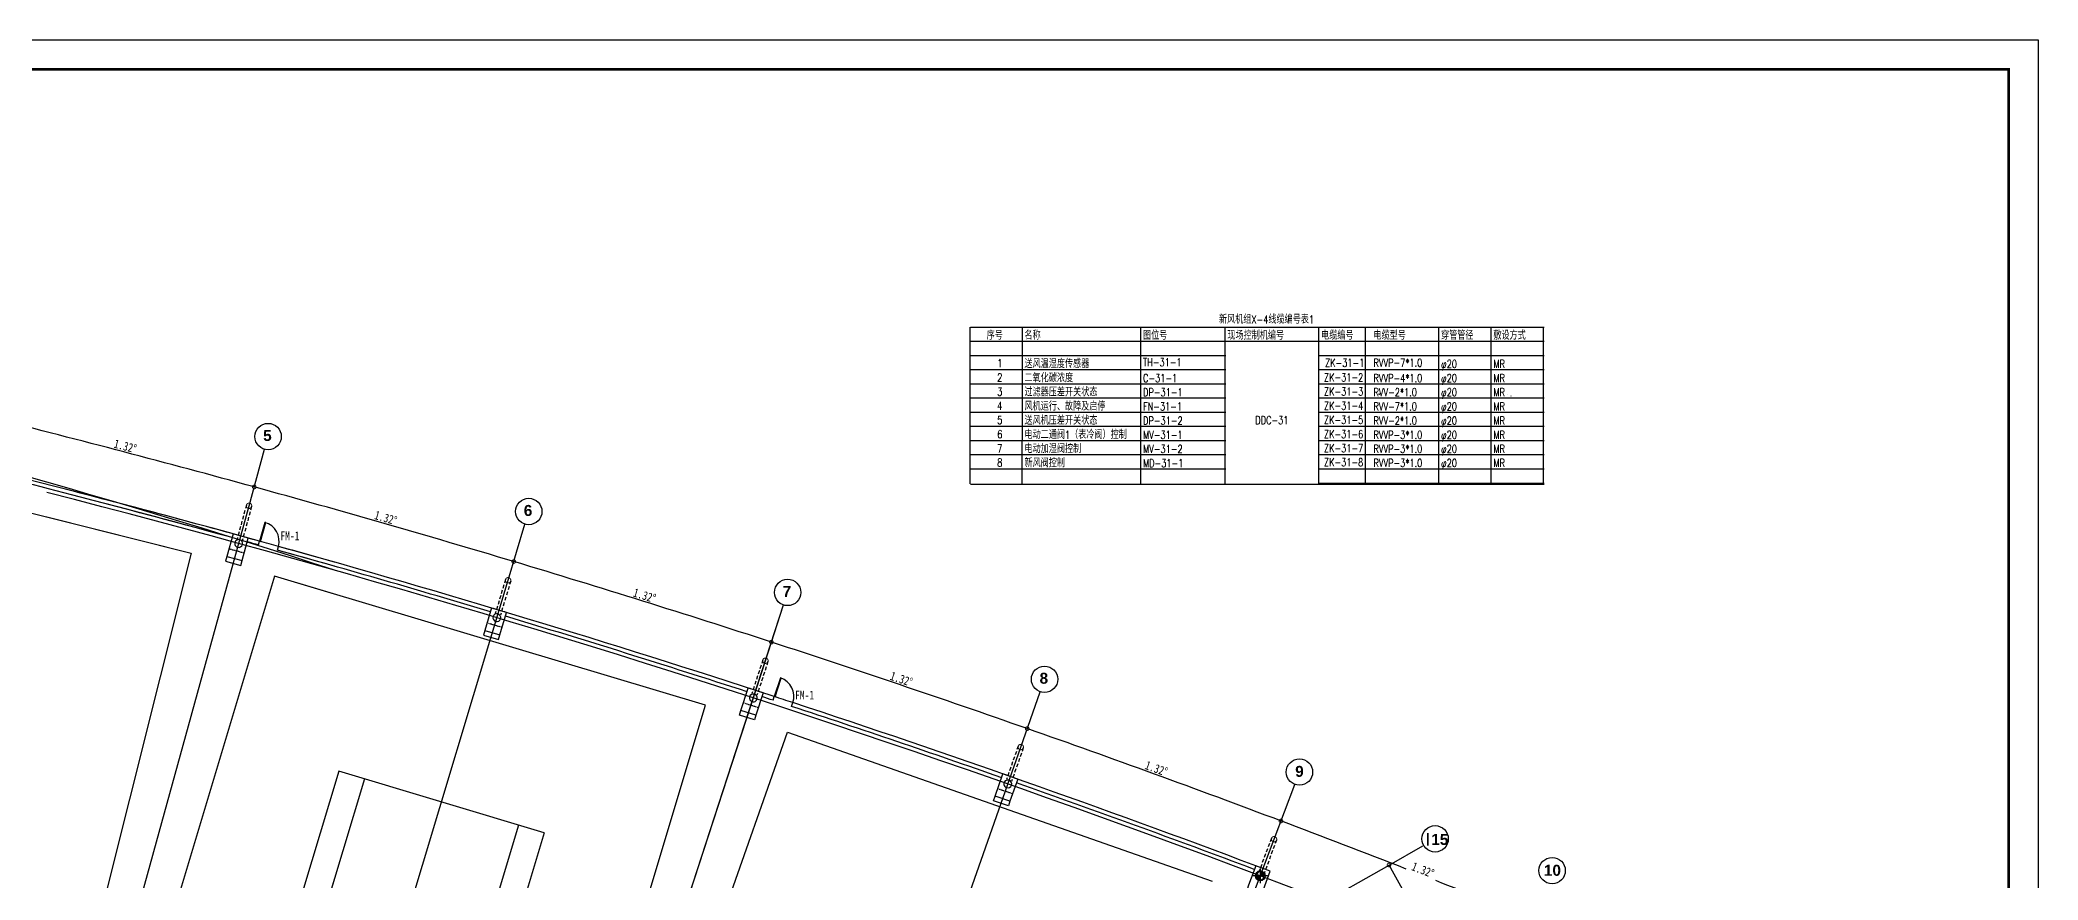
# Model space of a CAD drawing. Extents: x 24221263 to 48466785, y 43033036 to 86624613.
# Drawn here: x 24297473 to 24399613, y 43116209 to 43159186 of the extents above; entities that cross this region are included whole.
import ezdxf

# ---------------------------------------------------------------- set-up
doc = ezdxf.new("R2010")
doc.units = 0
doc.header["$MEASUREMENT"] = 0
doc.linetypes.add('HIDDEN', pattern=[9.525, 6.35, -3.175])
doc.layers.get('0').update_dxf_attribs({"linetype": 'CONTINUOUS'})
doc.layers.get('DEFPOINTS').update_dxf_attribs({"linetype": 'CONTINUOUS'})
for name, color, linetype in [('AC-W', 7, 'CONTINUOUS'), ('FRAME', 7, 'CONTINUOUS'), ('场地', 5, 'CONTINUOUS'), ('楼控', 1, 'CONTINUOUS'), ('门窗', 7, 'CONTINUOUS')]:
    doc.layers.add(name, color=color, linetype=linetype)
doc.styles.add('HZTXT', font='txt', dxfattribs={"width": 0.9, "bigfont": 'HZTXT'})
doc.styles.add('Q1', font='SimSun.ttf', dxfattribs={"width": 0.8, "height": 450})
doc.styles.add('Q200', font='SimSun.ttf', dxfattribs={"width": 0.8, "height": 450})
doc.styles.add('T-SG-01$0$Arial', font='ARIALBD.TTF')
doc.dimstyles.new('Q2', dxfattribs={"dimscale": 150, "dimtxt": 2.5, "dimasz": 2.5, "dimexe": 0, "dimexo": 0, "dimgap": 0.5, "dimtad": 1, "dimdec": 4, "dimdsep": 46, "dimtxsty": 'Q200', "dimblk1": 'DOTSMALL', "dimblk2": 'DOTSMALL', "dimsah": 1, "dimcen": 2.5, "dimadec": 0, "dimazin": 0, "dimtfac": 1, "dimtdec": 3, "dimtmove": 2, "dimatfit": 3, "dimldrblk": 'DOTSMALL', "dimfxl": 1, "dimtolj": 1, "dimtzin": 10, "dimarcsym": 0})

# ---------------------------------------------------------------- blocks, each defined once
blk = doc.blocks.new('_DOTSMALL')
at = {"color": 0, "linetype": 'ByBlock', "const_width": 0.5}
blk.add_lwpolyline([(-0.0625, 0, 1), (0.0625, 0, 1)], format="xyb", close=True, dxfattribs=at)
blk = doc.blocks.new('*D141')
at = {"color": 0, "linetype": 'ByBlock'}
blk.add_arc((24149392, 42558637), 599173, 74.60798, 75.92798, dxfattribs=at)
at = {"layer": 'DEFPOINTS', "color": 0, "linetype": 'ByBlock'}
for p in [(24295562, 43141769), (24294833, 43138859), (24303985, 43137523), (24308691, 43137282), (24308160, 43135354)]:
    blk.add_point(p, dxfattribs=at)
at = {"color": 0, "linetype": 'ByBlock', "xscale": 375, "yscale": 375, "zscale": 375}
for p, rotation in [((24295076, 43139829), 165.9279804356613), ((24308426, 43136318), 344.607980435412)]:
    blk.add_blockref('_DOTSMALL', p, dxfattribs=dict(at, rotation=rotation))
at = {"color": 0, "linetype": 'ByBlock', "insert": (24301837, 43138402), "char_height": 450, "attachment_point": 5, "rotation": 345.26798, "style": 'Q200'}
blk.add_mtext('\\A1;1.32°', dxfattribs=at)
blk = doc.blocks.new('*D150')
at = {"color": 0, "linetype": 'ByBlock'}
for start, end in [(68.671998, 69.32798), (68.00798, 68.51632)]:
    blk.add_arc((24149392, 42558637), 599173, start, end, dxfattribs=at)
at = {"layer": 'DEFPOINTS', "color": 0, "linetype": 'ByBlock'}
for p in [(24361264, 43120168), (24360558, 43118297), (24365210, 43117592), (24374518, 43116066), (24373395, 43113284)]:
    blk.add_point(p, dxfattribs=at)
at = {"color": 0, "linetype": 'ByBlock', "xscale": 375, "yscale": 375, "zscale": 375}
for p, rotation in [((24360911, 43119232), 159.327980435411), ((24373769, 43114211), 338.0079804353209)]:
    blk.add_blockref('_DOTSMALL', p, dxfattribs=dict(at, rotation=rotation))
at = {"color": 0, "linetype": 'ByBlock', "insert": (24368171, 43116726), "char_height": 450, "attachment_point": 5, "rotation": 338.59416, "style": 'Q200'}
blk.add_mtext('\\A1;1.32°', dxfattribs=at)
blk = doc.blocks.new('A$C78551AF3')
for points in [[(500, 1500, 0.4142136), (1500, 500), (1500, 1500)], [(1500, 2500), (1500, 1500), (2500, 1500, 0.4142136)]]:
    blk.add_hatch(color=256).paths.add_polyline_path(points)
for p, q in [((0, 1500), (3000, 1500)), ((1500, 0), (1500, 3000))]:
    blk.add_line(p, q)
blk.add_circle((1500, 1500), 1000)
blk = doc.blocks.new('A$C5D383393')
at = {"xscale": 0.25, "yscale": 0.25, "zscale": 0.25}
blk.add_blockref('A$C78551AF3', (0, 0), dxfattribs=at)
blk = doc.blocks.new('*D151')
at = {"color": 0, "linetype": 'ByBlock'}
blk.add_arc((24149392, 42558637), 599173, 69.32798, 70.64798, dxfattribs=at)
at = {"layer": 'DEFPOINTS', "color": 0, "linetype": 'ByBlock'}
for p in [(24348604, 43125843), (24347609, 43123013), (24356600, 43120840), (24361264, 43120168), (24360558, 43118297)]:
    blk.add_point(p, dxfattribs=at)
at = {"color": 0, "linetype": 'ByBlock', "xscale": 375, "yscale": 375, "zscale": 375}
for p, rotation in [((24347941, 43123956), 160.6479804352744), ((24360911, 43119232), 339.3279804355679)]:
    blk.add_blockref('_DOTSMALL', p, dxfattribs=dict(at, rotation=rotation))
at = {"color": 0, "linetype": 'ByBlock', "insert": (24354542, 43121914), "char_height": 450, "attachment_point": 5, "rotation": 339.98798, "style": 'Q200'}
blk.add_mtext('\\A1;1.32°', dxfattribs=at)
blk = doc.blocks.new('*D152')
at = {"color": 0, "linetype": 'ByBlock'}
blk.add_arc((24149392, 42558637), 599173, 71.96798, 73.28798, dxfattribs=at)
at = {"layer": 'DEFPOINTS', "color": 0, "linetype": 'ByBlock'}
for p in [(24322266, 43134417), (24321404, 43131544), (24330485, 43129788), (24335175, 43129331), (24334556, 43127429)]:
    blk.add_point(p, dxfattribs=at)
at = {"color": 0, "linetype": 'ByBlock', "xscale": 375, "yscale": 375, "zscale": 375}
for p, rotation in [((24321691, 43132502), 163.2879804354956), ((24334865, 43128380), 341.9679804354437)]:
    blk.add_blockref('_DOTSMALL', p, dxfattribs=dict(at, rotation=rotation))
at = {"color": 0, "linetype": 'ByBlock', "insert": (24328380, 43130765), "char_height": 450, "attachment_point": 5, "rotation": 342.62798, "style": 'Q200'}
blk.add_mtext('\\A1;1.32°', dxfattribs=at)
blk = doc.blocks.new('*D153')
at = {"color": 0, "linetype": 'ByBlock'}
blk.add_arc((24149392, 42558637), 599173, 70.64798, 71.96798, dxfattribs=at)
at = {"layer": 'DEFPOINTS', "color": 0, "linetype": 'ByBlock'}
for p in [(24335175, 43129331), (24334556, 43127429), (24343594, 43125464), (24348604, 43125843), (24347609, 43123013)]:
    blk.add_point(p, dxfattribs=at)
at = {"color": 0, "linetype": 'ByBlock', "xscale": 375, "yscale": 375, "zscale": 375}
for p, rotation in [((24334865, 43128380), 161.967980435326), ((24347941, 43123956), 340.6479804352206)]:
    blk.add_blockref('_DOTSMALL', p, dxfattribs=dict(at, rotation=rotation))
at = {"color": 0, "linetype": 'ByBlock', "insert": (24341512, 43126490), "char_height": 450, "attachment_point": 5, "rotation": 341.30798, "style": 'Q200'}
blk.add_mtext('\\A1;1.32°', dxfattribs=at)
blk = doc.blocks.new('*D154')
at = {"color": 0, "linetype": 'ByBlock'}
blk.add_arc((24149392, 42558637), 599173, 73.28798, 74.60798, dxfattribs=at)
at = {"layer": 'DEFPOINTS', "color": 0, "linetype": 'ByBlock'}
for p in [(24308691, 43137282), (24308160, 43135354), (24322266, 43134417), (24317279, 43133808), (24321404, 43131544)]:
    blk.add_point(p, dxfattribs=at)
at = {"color": 0, "linetype": 'ByBlock', "xscale": 375, "yscale": 375, "zscale": 375}
for p, rotation in [((24308426, 43136318), 164.6079804352996), ((24321691, 43132502), 343.2879804354758)]:
    blk.add_blockref('_DOTSMALL', p, dxfattribs=dict(at, rotation=rotation))
at = {"color": 0, "linetype": 'ByBlock', "insert": (24315153, 43134736), "char_height": 450, "attachment_point": 5, "rotation": 343.94798, "style": 'Q200'}
blk.add_mtext('\\A1;1.32°', dxfattribs=at)
blk = doc.blocks.new('*D164')
at = {"color": 0, "linetype": 'ByBlock'}
blk.add_arc((24189928, 43016710), 203000, 28, 29.6, dxfattribs=at)
at = {"layer": 'DEFPOINTS', "color": 0, "linetype": 'ByBlock'}
for p in [(24367305, 43117474), (24365566, 43116486), (24368272, 43113677), (24370921, 43112945), (24368284, 43111543)]:
    blk.add_point(p, dxfattribs=at)
at = {"color": 0, "linetype": 'ByBlock', "xscale": 375, "yscale": 375, "zscale": 375}
for p, rotation in [((24366436, 43116980), 119.5999999998848), ((24369167, 43112012), 297.9999999999293)]:
    blk.add_blockref('_DOTSMALL', p, dxfattribs=dict(at, rotation=rotation))
at = {"color": 0, "linetype": 'ByBlock', "insert": (24368081, 43114650), "char_height": 450, "attachment_point": 5, "rotation": 298.8, "style": 'Q200'}
blk.add_mtext('\\A1;1.6°', dxfattribs=at)

msp = doc.modelspace()

# ---------------------------------------------------------------- linework, layer by layer
at = {"color": 7}
for points in [[(24344999.56981, 43144501.19519), (24344999.56981, 43138697.46575)], [(24345047.14136, 43144501.19519), (24374369.05724, 43144501.19519)], [(24345047.14136, 43143775.72901), (24374369.05724, 43143775.72901)], [(24347675.46966, 43144453.62364), (24347675.46966, 43138697.46575)], [(24353734.8962, 43144453.62364), (24353734.8962, 43138697.46575)], [(24358046.06817, 43144453.62364), (24358046.06817, 43138697.46575)], [(24362838.90212, 43144453.62364), (24362838.90212, 43136470.99734)], [(24368969.68599, 43144453.62364), (24368969.68599, 43136470.99734)], [(24371645.58584, 43144453.62364), (24371645.58584, 43136470.99734)], [(24374321.48568, 43144453.62364), (24374321.48568, 43136470.99734)], [(24345047.14136, 43143050.26283), (24358093.63972, 43143050.26283)], [(24362886.47367, 43143050.26283), (24374369.05724, 43143050.26283)], [(24345047.14136, 43142324.79665), (24358093.63972, 43142324.79665)], [(24345047.14136, 43141599.33047), (24358093.63972, 43141599.33047)], [(24362886.47367, 43142324.79665), (24374369.05724, 43142324.79665)], [(24362886.47367, 43141599.33047), (24374369.05724, 43141599.33047)], [(24345047.14136, 43140873.86429), (24358093.63972, 43140873.86429)], [(24362886.47367, 43140873.86429), (24374369.05724, 43140873.86429)], [(24345047.14136, 43140148.39811), (24358093.63972, 43140148.39811)], [(24362886.47367, 43140148.39811), (24374369.05724, 43140148.39811)], [(24344999.56981, 43138699.01353), (24344999.56981, 43136475.04344)], [(24345047.14136, 43139422.93193), (24358093.63972, 43139422.93193)], [(24345047.14136, 43138699.01353), (24358093.63972, 43138699.01353)], [(24345047.14136, 43138697.46575), (24358093.63972, 43138697.46575)], [(24347672.61204, 43138657.6978), (24347672.61204, 43136433.7277)], [(24353734.8962, 43138699.01353), (24353734.8962, 43136475.04344)], [(24358046.06817, 43138699.01353), (24358046.06817, 43136475.04344)], [(24362886.47367, 43139422.93193), (24374369.05724, 43139422.93193)], [(24362886.47367, 43138697.46575), (24374369.05724, 43138697.46575)], [(24345047.14136, 43137973.54735), (24358093.63972, 43137973.54735)], [(24358046.06817, 43138318.29295), (24358046.06817, 43138308.52538)], [(24362886.47367, 43137971.99957), (24374369.05724, 43137971.99957)], [(24345047.14136, 43137248.08117), (24358093.63972, 43137248.08117)], [(24362886.47367, 43137246.53339), (24374369.05724, 43137246.53339)], [(24362886.47367, 43136521.06721), (24374369.05724, 43136521.06721)], [(24345047.14136, 43136453.89097), (24374369.05724, 43136453.89097)]]:
    msp.add_lwpolyline(points, dxfattribs=at)
at = {"layer": 'AC-W', "color": 7, "ltscale": 300}
for p, q in [((24372485.94425, 43141059.13876), (24372485.91859, 43141059.08603)), ((24372485.94425, 43141059.13876), (24372485.91859, 43141059.08603)), ((24372665.77642, 43140971.61509), (24372665.75076, 43140971.56237)), ((24372665.77642, 43140971.61509), (24372665.75076, 43140971.56237))]:
    msp.add_line(p, q, dxfattribs=at)
at = {"layer": 'AC-W', "color": 7}
for p, q in [((24308160.53214, 43135354.6518), (24308956.68202, 43138246.62902)), ((24308160.53214, 43135354.6518), (24308956.68202, 43138246.62902)), ((24321403.72945, 43131543.7572), (24322266.41379, 43134417.04378)), ((24308646.89004, 43133352.47393), (24308700.29777, 43133545.21109)), ((24308646.89004, 43133352.47393), (24308700.29777, 43133545.21109)), ((24309610.19048, 43133084.67235), (24309663.92127, 43133277.3197)), ((24309610.19048, 43133084.67235), (24309663.92127, 43133277.3197)), ((24334555.88354, 43127429.63085), (24335484.39404, 43130281.86771)), ((24334949.50416, 43125407.17614), (24335011.73276, 43125597.24876)), ((24335899.44716, 43125095.2888), (24335961.99434, 43125285.25682)), ((24347609.49399, 43123012.79408), (24348603.60743, 43125843.29554)), ((24360558.19087, 43118297.24089), (24361617.09104, 43121103.68299)), ((24366435.71949, 43116979.7087), (24368163.07273, 43117960.98191))]:
    msp.add_line(p, q, dxfattribs=at)
at = {"layer": 'AC-W', "color": 7, "ltscale": 1500}
for p, q in [((24293097.72762, 43080639.71914), (24308160.53214, 43135354.6518)), ((24297830.48834, 43097831.251), (24308160.53214, 43135354.6518)), ((24305084.61737, 43077190.75286), (24321403.72945, 43131543.7572)), ((24316988.87469, 43073466.56815), (24335484.52887, 43130282.28188)), ((24316988.87469, 43073466.56815), (24334555.88354, 43127429.63085)), ((24328804.1815, 43069469.14159), (24347609.49399, 43123012.79408)), ((24340559.56872, 43065294.15644), (24360558.19087, 43118297.24089)), ((24362647.62328, 43114827.77054), (24366435.71949, 43116979.7087))]:
    msp.add_line(p, q, dxfattribs=at)
at = {"layer": 'AC-W', "color": 7, "linetype": 'HIDDEN', "ltscale": 30}
for p, q in [((24308028.3809, 43135392.66189), (24307546.4741, 43133642.15801)), ((24308028.3809, 43135392.66189), (24307546.4741, 43133642.15801)), ((24308293.5173, 43135319.67089), (24307811.61051, 43133569.16701)), ((24308293.5173, 43135319.67089), (24307811.61051, 43133569.16701)), ((24321272.61414, 43131585.21864), (24320750.51009, 43129846.28065)), ((24321535.99874, 43131506.13924), (24321013.89469, 43129767.20125)), ((24334425.62332, 43127473.68753), (24333863.5991, 43125747.23836)), ((24334687.11633, 43127388.56171), (24334125.09211, 43125662.11253)), ((24347480.42757, 43123060.25074), (24346878.78148, 43121347.20667)), ((24347739.8902, 43122969.12367), (24347138.24412, 43121256.07961)), ((24360430.09816, 43118347.25064), (24359789.14953, 43116648.52088)), ((24360687.39271, 43118250.1707), (24360046.44407, 43116551.44093))]:
    msp.add_line(p, q, dxfattribs=at)
at = {"layer": 'AC-W', "color": 7, "const_width": 50}
for points in [[(24308293.5173, 43135319.67089, -0.9999977471), (24308028.3809, 43135392.66189, -0.9999977471)], [(24308293.5173, 43135319.67089, -0.9999977471), (24308028.3809, 43135392.66189, -0.9999977471)], [(24321272.61414, 43131585.21864, 0.9999977471), (24321535.99874, 43131506.13924, 0.9999977471)], [(24334425.62332, 43127473.68753, 0.9999977471), (24334687.11633, 43127388.56171, 0.9999977471)], [(24347739.8902, 43122969.12367, -0.9999977471), (24347480.42757, 43123060.25074, -0.9999977471)], [(24360687.39271, 43118250.1707, -0.9999977471), (24360430.09816, 43118347.25064, -0.9999977471)]]:
    msp.add_lwpolyline(points, format="xyb", close=True, dxfattribs=at)
at = {"layer": 'AC-W', "color": 7}
for points in [[(24307350.08865, 43133917.78879), (24307031.58245, 43132760.82993), (24307802.88836, 43132548.49246), (24308121.39456, 43133705.45132)], [(24307350.08865, 43133917.78879), (24307031.58245, 43132760.82993), (24307802.88836, 43132548.49246), (24308121.39456, 43133705.45132)], [(24307350.08865, 43133917.78879), (24307031.58245, 43132760.82993), (24307802.88836, 43132548.49246), (24308121.39456, 43133705.45132)], [(24307350.08865, 43133917.78879), (24307031.58245, 43132760.82993), (24307802.88836, 43132548.49246), (24308121.39456, 43133705.45132)], [(24307031.58245, 43132760.82993), (24306965.22699, 43132519.79683), (24307736.5329, 43132307.45937), (24307802.88836, 43132548.49246)], [(24307031.58245, 43132760.82993), (24306965.22699, 43132519.79683), (24307736.5329, 43132307.45937), (24307802.88836, 43132548.49246)], [(24320560.23435, 43130126.90469), (24320215.16062, 43128977.59006), (24320981.37037, 43128747.5409), (24321326.4441, 43129896.85553)], [(24320560.23435, 43130126.90469), (24320215.16062, 43128977.59006), (24320981.37037, 43128747.5409), (24321326.44411, 43129896.85553)], [(24320215.16062, 43128977.59006), (24320143.27025, 43128738.14951), (24320909.48001, 43128508.10035), (24320981.37037, 43128747.5409)], [(24334440.82468, 43125783.98343), (24334069.36655, 43124642.92302), (24333308.65961, 43124890.56177), (24333680.11774, 43126031.62218)], [(24334440.82468, 43125783.98343), (24334069.36655, 43124642.92302), (24333308.65961, 43124890.56177), (24333680.11774, 43126031.62218)], [(24334069.36655, 43124642.92302), (24333991.97944, 43124405.2021), (24333231.2725, 43124652.84086), (24333308.65961, 43124890.56177)], [(24347457.25564, 43121370.91147), (24347059.61026, 43120238.71089), (24346304.80987, 43120503.8078), (24346702.45525, 43121636.00838)], [(24347457.25564, 43121370.91147), (24347059.61026, 43120238.71089), (24346304.80987, 43120503.8078), (24346702.45525, 43121636.00838)], [(24347059.61026, 43120238.71089), (24346976.76748, 43120002.83577), (24346221.96709, 43120267.93268), (24346304.80987, 43120503.8078)]]:
    msp.add_lwpolyline(points, dxfattribs=at)
msp.add_lwpolyline([(24360367.45496, 43116658.63972), (24359618.96173, 43116941.0541), (24359195.29273, 43115818.18853), (24359943.53467, 43115535.86916)], close=True, dxfattribs=at)
msp.add_lwpolyline([(24360367.45496, 43116658.63972), (24359618.96173, 43116941.0541), (24359195.29273, 43115818.18853), (24359943.53467, 43115535.86916)], close=True, dxfattribs=at)
for centre in [(24309135.84176, 43138897.41838), (24309135.84176, 43138897.41838), (24322460.51777, 43135063.53325), (24335693.33924, 43130923.71419), (24348827.28295, 43126480.15836), (24361855.37818, 43121735.22415), (24368791.43985, 43118317.94412), (24374770.71036, 43116691.42989)]:
    msp.add_circle(centre, 675, dxfattribs=at)
at = {"layer": 'AC-W', "color": 7, "ltscale": 1500}
for centre, radius, start, end in [((24197694.4464, 42783364.48404), 367112.7838, 71.7717542052, 83.5847479185), ((24149392.33084, 42558636.58887), 596172.67138, 66.68798043542, 75.58253173698)]:
    msp.add_arc(centre, radius, start, end, dxfattribs=at)
at = {"layer": 'AC-W', "color": 7}
for centre, radius, start, end in [((24149392.33084, 42558636.58887), 596572.67138, 74.51187440946, 77.05581668695), ((24149392.33084, 42558636.58887), 596372.67138, 74.6464099521, 75.88955091874), ((24149392.33084, 42558636.58887), 596572.67138, 74.51187440946, 75.59240771799), ((24149392.33084, 42558636.58887), 596372.67138, 74.6464099521, 75.58747143822), ((24149392.33084, 42558636.58887), 596572.67138, 74.56956380217, 74.64639706867), ((24149392.33084, 42558636.58887), 596572.67138, 74.56956380217, 74.64639706867), ((24307629.57287, 43133425.9671), 200, 74.607980435, 254.607980435), ((24307629.57287, 43133425.9671), 200, 74.607980435, 254.607980435), ((24307629.57287, 43133425.9671), 200, 74.607980435, 254.607980435), ((24307629.57287, 43133425.9671), 200, 74.607980435, 254.607980435), ((24307629.57287, 43133425.9671), 200, 254.607980435, 74.607980435), ((24307629.57287, 43133425.9671), 200, 254.607980435, 74.607980435), ((24307629.57287, 43133425.9671), 200, 254.607980435, 74.607980435), ((24307629.57287, 43133425.9671), 200, 254.607980435, 74.607980435), ((24149392.33084, 42558636.58887), 596372.67138, 74.51187440946, 74.56955091874), ((24149392.33084, 42558636.58887), 596372.67138, 74.51187440946, 74.56955091874), ((24149392.33084, 42558636.58887), 596572.67138, 74.41581668695, 74.51187440946), ((24149392.33084, 42558636.58887), 596572.67138, 74.41581668695, 74.51187440946), ((24149392.33084, 42558636.58887), 596372.67138, 74.12453508521, 74.41581668695), ((24149392.33084, 42558636.58887), 596372.67138, 73.32645179788, 74.41581668695), ((24149392.33084, 42558636.58887), 596572.67138, 74.12999775198, 74.41581668695), ((24149392.33084, 42558636.58887), 596572.67138, 71.87187440946, 74.41581668695), ((24149392.33084, 42558636.58887), 596572.67138, 73.24960563392, 73.32643890042), ((24320828.31465, 43129628.77523), 200, 73.2879804353, 253.2879804353), ((24320828.31465, 43129628.77523), 200, 73.2879804353, 253.2879804353), ((24320828.31465, 43129628.77523), 200, 253.2879804353, 73.2879804353), ((24320828.31465, 43129628.77523), 200, 253.2879804353, 73.2879804353), ((24149392.33084, 42558636.58887), 596372.67138, 72.0064099521, 73.24959276451), ((24149392.33084, 42558636.58887), 596572.67138, 71.92956380217, 72.00639706867), ((24333936.65183, 43125527.44934), 200, 71.9679804356, 251.9679804346), ((24333936.65184, 43125527.44934), 200, 71.9679804356, 251.9679804346), ((24333936.65184, 43125527.44934), 200, 251.9679804346, 71.9679804356), ((24333936.65183, 43125527.44934), 200, 251.9679804346, 71.9679804356), ((24149392.33084, 42558636.58887), 596372.67138, 71.87187440946, 71.92955091874), ((24149392.33084, 42558636.58887), 596572.67138, 71.77581668695, 71.87187440946), ((24149392.33084, 42558636.58887), 596572.67138, 69.36639706003, 71.77581668695), ((24149392.33084, 42558636.58887), 596372.67138, 70.68636810633, 71.77581668695), ((24149392.33084, 42558636.58887), 596572.67138, 70.60952197042, 70.68635523692), ((24346947.30712, 43121126.05968), 200, 70.648022337, 250.6480223377), ((24346947.30712, 43121126.05968), 200, 70.648022337, 250.6480223377), ((24346947.30712, 43121126.05968), 200, 250.6480223377, 70.648022337), ((24346947.30712, 43121126.05968), 200, 250.6480223377, 70.648022337), ((24149392.33084, 42558636.58887), 596372.67138, 69.3664099521, 70.60950907296), ((24359852.00116, 43116425.60029), 200, 69.3279804353, 249.3279804353), ((24359852.00116, 43116425.60029), 200, 69.3279804353, 249.3279804353), ((24359852.00116, 43116425.60029), 200, 249.3279804353, 69.3279804353), ((24359852.00116, 43116425.60029), 200, 249.3279804353, 69.3279804353)]:
    msp.add_arc(centre, radius, start, end, dxfattribs=at)
at = {"layer": 'AC-W', "color": 7, "linetype": 'HIDDEN', "ltscale": 10}
for start, end in [(74.56951221654, 74.6464486543), (74.56951221654, 74.6464486543), (74.56951221654, 74.6464486543), (74.56951221654, 74.6464486543), (73.24955410446, 73.32649054222), (73.24955410446, 73.32649054222), (71.92951221654, 72.0064486543), (71.92951221654, 72.0064486543), (70.60947032862, 70.68640676638), (70.60947032862, 70.68640676638)]:
    msp.add_arc((24149392.33084, 42558636.58887), 595772.67138, start, end, dxfattribs=at)
at = {"layer": 'AC-W', "color": 7}
msp.add_point((24365937.41348, 43141071.10625), dxfattribs=at)
at = {"layer": 'FRAME'}
msp.add_lwpolyline([(24221262.63462, 43033036.28865), (24221262.63462, 43159186.28865), (24399612.63462, 43159186.28865), (24399612.63462, 43033036.28865)], close=True, dxfattribs=at)
at = {"layer": 'FRAME', "const_width": 135}
msp.add_lwpolyline([(24225012.63462, 43034536.28865), (24225012.63462, 43157686.28865), (24398112.63462, 43157686.28865), (24398112.63462, 43034536.28865)], close=True, dxfattribs=at)
at = {"layer": '场地', "color": 7}
for p, q in [((24282893.63135, 43138526.75831), (24305203.42134, 43132934.50737)), ((24297830.48834, 43134782.63286), (24305203.42134, 43132934.50737)), ((24305203.42134, 43132934.50737), (24295234.6262, 43093164.88174)), ((24305203.42134, 43132934.50737), (24297830.48834, 43103520.84391)), ((24309462.35488, 43131762.03982), (24297672.33557, 43092493.78999)), ((24309462.35488, 43131762.03982), (24297830.48834, 43093020.5391)), ((24312528.49985, 43130841.45108), (24309462.35488, 43131762.03982)), ((24331490.88527, 43125148.12655), (24309462.35488, 43131762.03982)), ((24319700.86597, 43085879.87672), (24331490.88527, 43125148.12655)), ((24322104.19038, 43085097.50413), (24335690.40734, 43123781.02399)), ((24335690.40734, 43123781.02399), (24357390.91848, 43116159.48765)), ((24312745.71316, 43121781.30833), (24305910.37757, 43099015.30105)), ((24312745.71316, 43121781.30833), (24305910.37757, 43099015.30105)), ((24314057.84736, 43121387.34915), (24307222.51178, 43098621.34187)), ((24323252.36439, 43118626.75927), (24312745.71316, 43121781.30833)), ((24321940.23019, 43119020.71845), (24315104.89461, 43096254.71117)), ((24323252.36439, 43118626.75927), (24316417.02881, 43095860.75199)), ((24312528.49985, 43116293.65097), (24307222.51178, 43098621.34187))]:
    msp.add_line(p, q, dxfattribs=at)
at = {"layer": '楼控'}
msp.add_line((24365219.12307, 43144495.6865), (24365219.12307, 43136453.89097), dxfattribs=at)
at = {"layer": '门窗', "color": 7}
for points in [[(24308700.29777, 43133545.21109), (24308748.47085, 43133531.81877), (24309016.31724, 43134495.2804), (24308968.14416, 43134508.67272)], [(24308700.29777, 43133545.21109), (24308748.47085, 43133531.81877), (24309016.31724, 43134495.2804), (24308968.14416, 43134508.67272)], [(24335011.73276, 43125597.24876), (24335059.23785, 43125581.65178), (24335371.17738, 43126531.75374), (24335323.67229, 43126547.35072)]]:
    msp.add_lwpolyline(points, close=True, dxfattribs=at)
for centre, start, end in [((24308700.29777, 43133545.21109), 344.4638455486, 74.4638455486), ((24308700.29777, 43133545.21109), 344.4638455486, 74.4638455486), ((24335011.73276, 43125597.24876), 341.8238455486, 71.8238455486)]:
    msp.add_arc(centre, 1000, start, end, dxfattribs=at)

# ---------------------------------------------------------------- block references
at = {"layer": 'AC-W', "color": 7, "rotation": 180}
msp.add_blockref('A$C5D383393', (24360227.00154, 43116800.60041), dxfattribs=at)

# ---------------------------------------------------------------- texts
at = {"color": 7, "style": 'HZTXT', "width": 0.75}
for s, height, p in [('新风机组X-4线缆编号表1', 409.1153543, (24357744.39403, 43144679.02907)), ('序号', 409.115354, (24345868.81669, 43143858.97923)), ('名称', 409.115354, (24347800.34498, 43143858.97923)), ('图位号', 409.115354, (24353859.77152, 43143858.97923)), ('现场控制机编号', 409.115354, (24358170.9435, 43143858.97923)), ('电缆编号', 409.115354, (24362963.77745, 43143858.97923)), ('电缆型号', 409.115354, (24365639.67729, 43143858.97923)), ('穿管管径', 409.115354, (24369094.56132, 43143858.97923)), ('敷设方式', 409.115354, (24371770.46116, 43143858.97923)), ('1', 409.11535, (24346407.55899, 43142439.26845)), ('送风温湿度传感器', 409.115354, (24347800.34498, 43142408.04687)), ('TH-31-1', 409.115354, (24353859.77152, 43142494.16657)), ('ZK-31-1', 409.115354, (24363165.03346, 43142465.49519)), ('RVVP-7*1.0', 409.115354, (24365639.67729, 43142469.79141)), ('φ20', 409.115354, (24369094.56132, 43142408.04687)), ('MR', 409.115354, (24371770.46116, 43142408.04687)), ('2', 409.11535, (24346407.55899, 43141713.80227)), ('二氧化碳浓度', 409.115354, (24347800.34498, 43141682.58069)), ('C-31-1', 409.115354, (24353859.77152, 43141682.58069)), ('ZK-31-2', 409.115354, (24363107.52619, 43141718.64432)), ('RVVP-4*1.0', 409.115354, (24365639.67729, 43141682.58069)), ('φ20', 409.115354, (24369094.56132, 43141682.58069)), ('MR', 409.115354, (24371770.46116, 43141682.58069)), ('3', 409.11535, (24346407.55899, 43140988.33609)), ('4', 409.11535, (24346407.55899, 43140262.86991)), ('过滤器压差开关状态', 409.115354, (24347800.34498, 43140957.11451)), ('风机运行、故障及启停', 409.115354, (24347800.34498, 43140231.64833)), ('DP-31-1', 409.115354, (24353859.77152, 43140957.11451)), ('FN-31-1', 409.115354, (24353859.77152, 43140231.64833)), ('ZK-31-3', 409.115354, (24363107.52619, 43140993.17813)), ('ZK-31-4', 409.115354, (24363107.52619, 43140267.71195)), ('RVV-2*1.0', 409.115354, (24365639.67729, 43140957.11451)), ('RVV-7*1.0', 409.115354, (24365639.67729, 43140231.64833)), ('φ20', 409.115354, (24369094.56132, 43140957.11451)), ('φ20', 409.115354, (24369094.56132, 43140231.64833)), ('MR', 409.115354, (24371770.46116, 43140957.11451)), ('MR', 409.115354, (24371770.46116, 43140231.64833)), ('5', 409.11535, (24346407.55899, 43139537.40373)), ('送风机压差开关状态', 409.115354, (24347800.34498, 43139506.18215)), ('DP-31-2', 409.115354, (24353859.77152, 43139506.18215)), ('DDC-31', 409.115354, (24359598.09008, 43139529.96792)), ('ZK-31-5', 409.115354, (24363107.52619, 43139542.24577)), ('RVV-2*1.0', 409.115354, (24365639.67729, 43139506.18215)), ('φ20', 409.115354, (24369094.56132, 43139506.18215)), ('MR', 409.115354, (24371770.46116, 43139506.18215)), ('6', 409.11535, (24346407.55899, 43138811.93755)), ('电动二通阀1（表冷阀）控制', 409.1153543, (24347800.34498, 43138780.71596)), ('电动加湿阀控制', 409.115354, (24347800.34498, 43138056.79757)), ('MV-31-1', 409.115354, (24353859.77152, 43138780.71596)), ('ZK-31-6', 409.115354, (24363107.52619, 43138816.77959)), ('ZK-31-7', 409.115354, (24363107.52619, 43138091.31341)), ('RVVP-3*1.0', 409.115354, (24365639.67729, 43138780.71596)), ('φ20', 409.115354, (24369094.56132, 43138780.71596)), ('MR', 409.115354, (24371770.46116, 43138780.71596)), ('7', 409.11535, (24346407.55899, 43138086.47137)), ('8', 409.11535, (24346407.55899, 43137362.55297)), ('新风阀控制', 409.115354, (24347800.34498, 43137331.33139)), ('MV-31-2', 409.115354, (24353859.77152, 43138056.79757)), ('MD-31-1', 409.115354, (24353859.77152, 43137331.33139)), ('ZK-31-8', 409.115354, (24363107.52619, 43137376.11733)), ('RVVP-3*1.0', 409.115354, (24365639.67729, 43138065.51988)), ('RVVP-3*1.0', 409.115354, (24365639.67729, 43137340.0537)), ('φ20', 409.115354, (24369094.56132, 43138065.51988)), ('φ20', 409.115354, (24369094.56132, 43137340.0537)), ('MR', 409.115354, (24371770.46116, 43138065.51988)), ('MR', 409.115354, (24371770.46116, 43137340.0537))]:
    msp.add_text(s, height=height, dxfattribs=at).set_placement(p)
at = {"layer": 'AC-W', "color": 7, "style": 'T-SG-01$0$Arial'}
for s, height, p in [('5', 562.5, (24308881.05325, 43138668.87886)), ('5', 562.5, (24308881.05325, 43138668.87886)), ('6', 562.5, (24322205.72926, 43134834.99373)), ('7', 562.5, (24335438.55073, 43130695.17467)), ('8', 562.5, (24348572.49444, 43126251.61884)), ('9', 562.5, (24361638.08966, 43121488.68463)), ('Ⅰ', 637.5, (24367981.23129, 43117975.375)), ('15', 562.5, (24368595.41898, 43118006.87487)), ('10', 562.5, (24374350.17184, 43116426.14037))]:
    msp.add_text(s, height=height, dxfattribs=at).set_placement(p)
at = {"layer": 'AC-W', "color": 7, "style": 'Q1', "width": 0.8}
for p in [(24309760.61081, 43133596.42189), (24309760.61081, 43133596.42189), (24336073.31368, 43125448.30029)]:
    msp.add_text('FM-1', height=450, dxfattribs=at).set_placement(p)

# ---------------------------------------------------------------- dimensions: what is measured, and where the dimension line sits
at = {"layer": 'AC-W', "color": 7}
for base, line1, line2, picture, middle in [((24303984.91501, 43137522.60791), ((24308160.41653, 43135354.23187), (24308691.26019, 43137282.49663)), ((24294832.83873, 43138858.61831), (24295562.26277, 43141768.59091)), '*D141', (24301837.30765, 43138402.06971)), ((24317279.28737, 43133807.74596), ((24308160.41653, 43135354.23187), (24308691.26019, 43137282.49663)), ((24321403.72945, 43131543.7572), (24322266.41379, 43134417.04378)), '*D154', (24315152.50947, 43134736.44732)), ((24330484.55508, 43129787.61657), ((24334555.74872, 43127429.21669), (24335174.8456, 43129330.98404)), ((24321403.72945, 43131543.7572), (24322266.41379, 43134417.04378)), '*D152', (24328379.73542, 43130765.06459)), ((24343593.70956, 43125464.35339), ((24334555.74872, 43127429.21669), (24335174.8456, 43129330.98404)), ((24347609.49399, 43123012.79408), (24348603.60743, 43125843.29554)), '*D153', (24341511.96525, 43126490.02929)), ((24356599.79323, 43120840.25095), ((24360558.03711, 43118296.83337), (24361264.07306, 43120168.06645)), ((24347609.49399, 43123012.79408), (24348603.60743, 43125843.29554)), '*D151', (24354542.22914, 43121913.61037)), ((24368271.73974, 43113676.51056), ((24368283.66256, 43111542.76547), (24370920.68868, 43112944.89713)), ((24365566.22456, 43116485.76683), (24367305.21442, 43117473.65057)), '*D164', (24368081.39686, 43114650.03173))]:
    dim = msp.add_angular_dim_2l(base=base, line1=line1, line2=line2, dimstyle='Q2', override={"dimadec": 4, "dimazin": 2}, dxfattribs=at)
    dim.commit()
    dim.dimension.update_dxf_attribs({"geometry": picture, "text_midpoint": middle})
dim = msp.add_angular_dim_2l(base=(24365209.84292, 43117591.58849), line1=((24360558.03711, 43118296.83337), (24361264.07306, 43120168.06645)), line2=((24373394.50574, 43113283.83751), (24374517.93808, 43116065.54557)), dimstyle='Q2', override={"dimadec": 4, "dimazin": 2}, dxfattribs=at)
dim.commit()
dim.dimension.update_dxf_attribs({"geometry": '*D150', "text_midpoint": (24368170.86016, 43116726.11644), "dimtype": 130})

doc.saveas('drawing.dxf')
